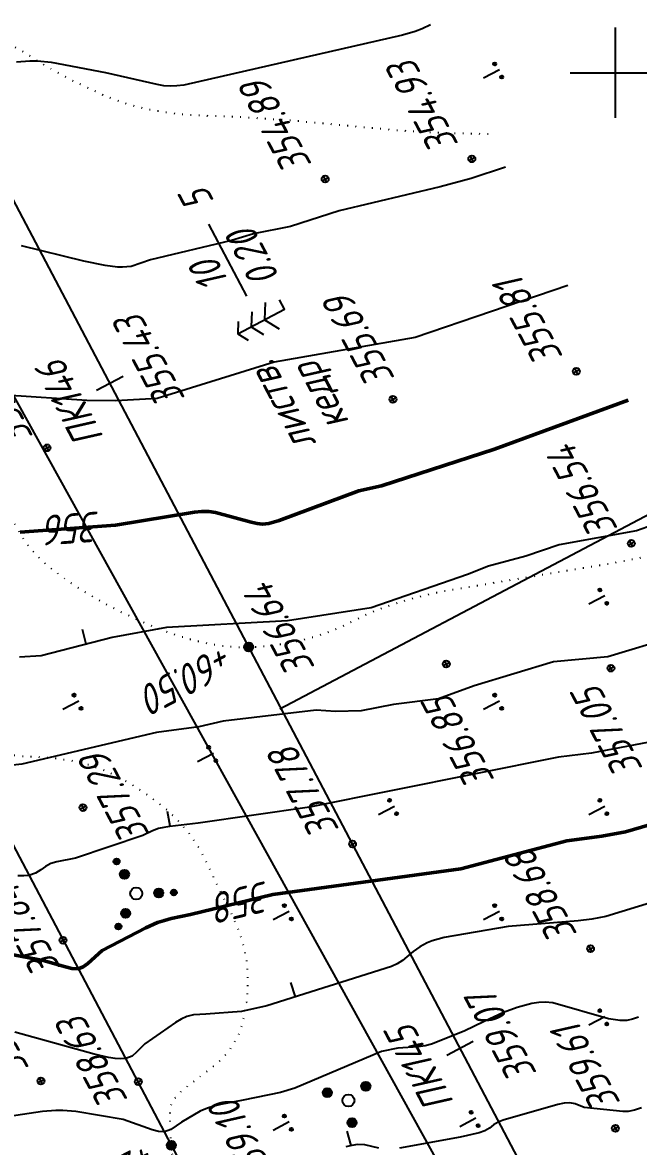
# Model space of a CAD drawing. Extents: x 1517348 to 1518464, y 2188576 to 2190606.
# Drawn here: x 1518121.1 to 1518203.1, y 2189057.1 to 2189206.7 of the extents above; entities that cross this region are included whole.
import ezdxf
from ezdxf.enums import TextEntityAlignment as Align

# ---------------------------------------------------------------- set-up
doc = ezdxf.new("R2010")
doc.units = 0
doc.linetypes.add('ИИDot', pattern=[1, 0, -1])
for name, color, linetype, lineweight in [('ИИ_ГЕОСЕТКА_025', 3, 'Continuous', 25), ('ИИ_КОНТУР_025', 7, 'ИИDot', 25), ('ИИ_ОТМЕТКА_025', 7, 'Continuous', 25), ('ИИ_ПИКЕТАЖ_025', 7, 'Continuous', 25), ('ИИ_РАЗМЕР_025', 7, 'Continuous', 25), ('ИИ_РЕЛЬЕФ_025', 34, 'Continuous', 25), ('ИИ_РЕЛЬЕФ_050', 34, 'Continuous', 50), ('ИИ_ТЕКСТ_025', 7, 'Continuous', 25), ('ИИ_ТРАССА_ТРУБ_025', 7, 'Continuous', 25), ('ИИ_УГОДЬЯ_025', 7, 'Continuous', 25)]:
    doc.layers.add(name, color=color, linetype=linetype, lineweight=lineweight)
doc.styles.add('VNIPISIMPLEXCUR', font='simplex.shx', dxfattribs={"width": 0.8, "oblique": 15})
doc.dimstyles.new('ИИ-2000-м-dm$0', dxfattribs={"dimscale": 2, "dimtxt": 2.5, "dimasz": 2.5, "dimexe": 1.25, "dimexo": 0, "dimgap": 1, "dimtad": 1, "dimtoh": 1, "dimzin": 1, "dimdsep": 46, "dimtxsty": 'VNIPISIMPLEXCUR', "dimblk": 'OBLIQUE', "dimcen": 2.5, "dimaunit": 1, "dimadec": 4, "dimazin": 0, "dimtfac": 1, "dimtmove": 1, "dimatfit": 2, "dimfxl": 1, "dimarcsym": 0})
doc.dimstyles.new('ИИ-2000-м-dm$2', dxfattribs={"dimscale": 2, "dimtxt": 2.5, "dimasz": 2.5, "dimexe": 1.25, "dimexo": 0, "dimgap": 1, "dimtad": 2, "dimtoh": 1, "dimzin": 1, "dimdsep": 46, "dimtxsty": 'VNIPISIMPLEXCUR', "dimcen": 2.5, "dimaunit": 1, "dimazin": 0, "dimtfac": 1, "dimtmove": 1, "dimatfit": 2, "dimfxl": 1, "dimarcsym": 0})

# ---------------------------------------------------------------- blocks, each defined once
blk = doc.blocks.new('PICKET')
at = {"color": 0, "linetype": 'Continuous', "lineweight": 25}
for p, q in [((-0.23, 0), (0.23, 0)), ((0, 0.23), (0, -0.23))]:
    blk.add_line(p, q, dxfattribs=at)
blk.add_circle((0, 0), 0.23, dxfattribs=at)
at = {"color": 0, "linetype": 'Continuous', "style": 'VNIPISIMPLEXCUR', "oblique": 15, "width": 0.8}
blk.add_attdef('OTMETKA', (1.25, 0.3), '', height=2, dxfattribs=at)
at = {"color": 8, "linetype": 'Continuous', "style": 'VNIPISIMPLEXCUR', "oblique": 15, "width": 0.8, "flags": 1}
blk.add_attdef('NOMER', (1.25, -2.7), '', height=2, dxfattribs=at)
blk = doc.blocks.new('ИИ053952')
at = {"linetype": 'Continuous', "lineweight": 25}
h = blk.add_hatch(color=0, dxfattribs=at)
edge = h.paths.add_edge_path()
edge.add_arc((-1.309, 2.13), 0.2, 0, 360)
h = blk.add_hatch(color=0, dxfattribs=at)
edge = h.paths.add_edge_path()
edge.add_arc((-0.785, 1.278), 0.3, 0, 360)
h = blk.add_hatch(color=0, dxfattribs=at)
edge = h.paths.add_edge_path()
edge.add_arc((1.499, 0.041), 0.3, 0, 360)
h = blk.add_hatch(color=0, dxfattribs=at)
edge = h.paths.add_edge_path()
edge.add_arc((2.499, 0.068), 0.2, 0, 360)
h = blk.add_hatch(color=0, dxfattribs=at)
edge = h.paths.add_edge_path()
edge.add_arc((-0.714, -1.319), 0.3, 0, 360)
h = blk.add_hatch(color=0, dxfattribs=at)
edge = h.paths.add_edge_path()
edge.add_arc((-1.19, -2.198), 0.2, 0, 360)
at = {"color": 0, "linetype": 'Continuous', "lineweight": 25}
for centre, radius in [((-1.309, 2.13), 0.2), ((-0.785, 1.278), 0.3), ((0, 0), 0.4), ((1.499, 0.041), 0.3), ((2.499, 0.068), 0.2), ((-0.714, -1.319), 0.3), ((-1.19, -2.198), 0.2)]:
    blk.add_circle(centre, radius, dxfattribs=at)
blk = doc.blocks.new('ИИ05407')
at = {"linetype": 'Continuous', "lineweight": 25}
h = blk.add_hatch(color=0, dxfattribs=at)
edge = h.paths.add_edge_path()
edge.add_arc((-0.5, 0.1), 0.1, 0, 360)
h = blk.add_hatch(color=0, dxfattribs=at)
edge = h.paths.add_edge_path()
edge.add_arc((0.5, 0.1), 0.1, 0, 360)
at = {"color": 0, "linetype": 'Continuous', "lineweight": 25}
blk.add_lwpolyline([(0, 0), (0, 1.2)], dxfattribs=at)
for centre in [(-0.5, 0.1), (0.5, 0.1)]:
    blk.add_circle(centre, 0.1, dxfattribs=at)
blk = doc.blocks.new('ИИ053672А')
at = {"color": 0, "linetype": 'Continuous'}
for points in [[(0.7, 3.096), (0, 3.5), (-0.7, 3.096)], [(0, 3.5), (0, 0), (0.7, 0)], [(0.85, 2.009), (0, 2.5), (-0.85, 2.009)], [(1, 0.923), (0, 1.5), (-1, 0.923)]]:
    blk.add_lwpolyline(points, dxfattribs=at)
at = {"color": 0, "linetype": 'Continuous', "style": 'VNIPISIMPLEXCUR', "oblique": 15, "width": 0.8}
blk.add_attdef('RACE1', text='', height=2, dxfattribs=at).set_placement((-2, 2.25), align=Align.RIGHT)
blk.add_attdef('HEIGHT', (2, 2.25), '', height=2, dxfattribs=at)
blk.add_attdef('DISTANCE', text='', height=2, dxfattribs=at).set_placement((8.5, 1.75), align=Align.MIDDLE_LEFT)
blk.add_attdef('RACE2', text='', height=2, dxfattribs=at).set_placement((-2, 1.25), align=Align.TOP_RIGHT)
blk.add_attdef('THICKNESS', text='', height=2, dxfattribs=at).set_placement((2, 1.25), align=Align.TOP_LEFT)
blk = doc.blocks.new('ИИ15001')
at = {"color": 0, "linetype": 'Continuous', "lineweight": 25}
blk.add_lwpolyline([(0, 1), (0, -1)], dxfattribs=at)
at = {"color": 0, "linetype": 'Continuous', "lineweight": 25, "style": 'VNIPISIMPLEXCUR', "oblique": 15, "width": 0.8}
blk.add_attdef('STATIONING', text='', height=2, dxfattribs=at).set_placement((0, 2), align=Align.CENTER)
at = {"color": 7, "linetype": 'Continuous', "lineweight": 25, "style": 'VNIPISIMPLEXCUR', "oblique": 15, "width": 0.8}
blk.add_attdef('HEIGHT', text='', height=2, dxfattribs=at).set_placement((0, -2), align=Align.TOP_CENTER)
blk = doc.blocks.new('ИИ15002')
at = {"linetype": 'Continuous', "lineweight": 25}
h = blk.add_hatch(color=0, dxfattribs=at)
edge = h.paths.add_edge_path()
edge.add_arc((0, 0), 0.3, 0, 360)
at = {"color": 0, "linetype": 'Continuous', "lineweight": 25}
blk.add_circle((0, 0), 0.3, dxfattribs=at)
at = {"color": 0, "linetype": 'Continuous', "style": 'VNIPISIMPLEXCUR', "oblique": 15, "width": 0.8}
blk.add_attdef('STATIONING', (1, 1.3), '', height=2, rotation=90, dxfattribs=at)
at = {"color": 7, "linetype": 'Continuous', "style": 'VNIPISIMPLEXCUR', "oblique": 15, "width": 0.8}
blk.add_attdef('HEIGHT', text='', height=2, dxfattribs=at).set_placement((0, -1.3), align=Align.TOP_CENTER)
blk = doc.blocks.new('ИИ053951')
at = {"linetype": 'Continuous', "lineweight": 25}
h = blk.add_hatch(color=0, dxfattribs=at)
edge = h.paths.add_edge_path()
edge.add_arc((-1.403, 0.53), 0.3, 0, 360)
h = blk.add_hatch(color=0, dxfattribs=at)
edge = h.paths.add_edge_path()
edge.add_arc((1.16, 0.95), 0.3, 0, 360)
h = blk.add_hatch(color=0, dxfattribs=at)
edge = h.paths.add_edge_path()
edge.add_arc((0.243, -1.48), 0.3, 0, 360)
at = {"color": 0, "linetype": 'Continuous', "lineweight": 25}
for centre, radius in [((-1.403, 0.53), 0.3), ((1.16, 0.95), 0.3), ((0, 0), 0.4), ((0.243, -1.48), 0.3)]:
    blk.add_circle(centre, radius, dxfattribs=at)
blk = doc.blocks.new('ИИ053296')
at = {"color": 0, "linetype": 'Continuous', "lineweight": 25}
blk.add_lwpolyline([(0, 0), (1, 0)], dxfattribs=at)
blk = doc.blocks.new('*D23')
at = {"layer": 'Defpoints', "color": 0, "transparency": 16777216}
for p in [(1517433.62, 2190485.82), (1517814.44, 2189993.77), (1517710.22, 2189950.84), (1517583.52, 2189878.79), (1518412.38, 2188627.85)]:
    blk.add_point(p, dxfattribs=at)
at = {"layer": 'ИИ_РАЗМЕР_025', "color": 0, "lineweight": -2, "transparency": 16777216}
for p, q in [((1517701.87, 2189947.56), (1517694.82, 2189960.94)), ((1517709.2, 2189948.67), (1517701.87, 2189947.56))]:
    blk.add_line(p, q, dxfattribs=at)
blk.add_arc((1517718.1, 2189945.8), 9.35, 142.4771, 181.7709, dxfattribs=at)
at = {"layer": 'ИИ_РАЗМЕР_025', "color": 0, "transparency": 16777216}
for points in [[(1517710.25, 2189952), (1517711.11, 2189950.98), (1517713.74, 2189954.07)], [(1517709.4, 2189945.67), (1517708.1, 2189945.35), (1517709.73, 2189941.63)]]:
    blk.add_solid(points, dxfattribs=at)
at = {"layer": 'ИИ_РАЗМЕР_025', "color": 0, "transparency": 16777216, "insert": (1517695.12, 2189953.12), "char_height": 4, "attachment_point": 5, "rotation": 117.7798, "style": 'VNIPISIMPLEXCUR'}
blk.add_mtext("88°41'", dxfattribs=at)
blk = doc.blocks.new('_Oblique')
at = {"color": 0, "linetype": 'ByBlock', "lineweight": -2}
blk.add_line((-0.5, -0.5), (0.5, 0.5), dxfattribs=at)
blk = doc.blocks.new('*D27')
at = {"layer": 'Defpoints', "color": 0, "transparency": 16777216}
for p in [(1517483.76, 2190304.73), (1518396.8, 2188657.42), (1518396.8, 2188657.42)]:
    blk.add_point(p, dxfattribs=at)
at = {"layer": 'ИИ_РАЗМЕР_025', "color": 0, "lineweight": -2, "transparency": 16777216}
for p, q in [((1517483.76, 2190304.73), (1517481.57, 2190303.52)), ((1517483.76, 2190304.73), (1518396.8, 2188657.42)), ((1518396.8, 2188657.42), (1518394.62, 2188656.2))]:
    blk.add_line(p, q, dxfattribs=at)
at = {"layer": 'ИИ_РАЗМЕР_025', "color": 0, "lineweight": -2, "transparency": 16777216, "xscale": 4, "yscale": 4, "zscale": 4}
for p, rotation in [((1517483.76, 2190304.73), 118.9980081626661), ((1518396.8, 2188657.42), 298.9980081626661)]:
    blk.add_blockref('_Oblique', p, dxfattribs=dict(at, rotation=rotation))
at = {"layer": 'ИИ_РАЗМЕР_025', "color": 0, "transparency": 16777216, "insert": (1517937.66, 2189479.62), "char_height": 4, "attachment_point": 5, "rotation": 118.998, "style": 'VNIPISIMPLEXCUR'}
blk.add_mtext('1883.43', dxfattribs=at)
blk = doc.blocks.new('ИИ05012')
at = {"color": 0, "linetype": 'Continuous', "lineweight": 25, "flags": 128}
for points in [[(0, 3), (0, -3)], [(-3, 0), (3, 0)]]:
    blk.add_lwpolyline(points, dxfattribs=at)

msp = doc.modelspace()

# ---------------------------------------------------------------- linework, layer by layer
at = {"layer": 'ИИ_КОНТУР_025', "linetype": 'ИИDot', "flags": 128}
for points in [[(1518255.23, 2189013.891), (1518250.543, 2189019.079), (1518248.5, 2189021.566), (1518247.786, 2189022.625), (1518247.263, 2189023.63), (1518246.877, 2189024.648), (1518246.63, 2189025.679), (1518246.325, 2189028.986), (1518246.172, 2189031.458), (1518245.896, 2189032.751), (1518245.4, 2189034.072), (1518244.684, 2189035.42), (1518243.748, 2189036.766), (1518243.197, 2189037.377), (1518242.591, 2189037.936), (1518241.93, 2189038.443), (1518241.214, 2189038.899), (1518240.443, 2189039.303), (1518239.617, 2189039.655), (1518238.735, 2189039.956), (1518237.788, 2189040.207), (1518236.766, 2189040.41), (1518234.494, 2189040.671), (1518231.919, 2189040.74), (1518229.041, 2189040.616), (1518227.539, 2189040.456), (1518226.066, 2189040.197), (1518224.62, 2189039.837), (1518223.202, 2189039.378), (1518221.811, 2189038.819), (1518220.447, 2189038.161), (1518219.111, 2189037.403), (1518210.78, 2189031.778), (1518206.6, 2189029.171), (1518200.816, 2189025.87), (1518195.222, 2189022.855), (1518193.138, 2189021.843), (1518190.95, 2189020.854), (1518188.657, 2189019.888), (1518183.761, 2189018.022), (1518178.449, 2189016.246), (1518175.79, 2189015.457), (1518173.334, 2189014.819), (1518171.082, 2189014.333), (1518169.033, 2189013.999), (1518167.186, 2189013.817), (1518165.544, 2189013.786), (1518164.104, 2189013.907), (1518162.867, 2189014.18), (1518160.767, 2189014.911), (1518159.004, 2189015.706), (1518157.58, 2189016.568), (1518156.995, 2189017.023), (1518156.046, 2189017.996), (1518155.217, 2189019.129), (1518154.475, 2189020.438), (1518153.82, 2189021.92), (1518153.189, 2189023.527), (1518152.745, 2189024.269), (1518152.195, 2189024.955), (1518151.539, 2189025.583), (1518150.777, 2189026.154), (1518149.908, 2189026.668), (1518148.933, 2189027.124), (1518146.75, 2189027.88), (1518141.577, 2189029.45), (1518140.346, 2189029.795), (1518139.026, 2189030.307), (1518136.779, 2189031.464), (1518132.669, 2189033.999), (1518130.602, 2189035.11), (1518128.916, 2189035.864), (1518128.086, 2189036.398), (1518127.77, 2189036.702), (1518127.519, 2189037.03), (1518127.334, 2189037.383), (1518127.213, 2189037.761), (1518127.162, 2189038.574), (1518127.315, 2189039.381), (1518127.664, 2189040.166), (1518128.209, 2189040.929), (1518128.967, 2189041.658), (1518129.456, 2189041.984), (1518130.025, 2189042.279), (1518131.4, 2189042.781), (1518133.092, 2189043.162), (1518135.027, 2189043.47), (1518135.933, 2189043.695), (1518136.774, 2189043.983), (1518137.548, 2189044.333), (1518138.258, 2189044.746), (1518138.902, 2189045.221), (1518139.48, 2189045.759), (1518139.993, 2189046.36), (1518140.431, 2189047.057), (1518140.783, 2189047.883), (1518141.051, 2189048.838), (1518141.233, 2189049.922), (1518141.33, 2189051.135), (1518141.342, 2189052.477), (1518141.269, 2189053.948), (1518140.816, 2189058.535), (1518140.737, 2189060.839), (1518140.778, 2189061.734), (1518140.873, 2189062.458), (1518141.022, 2189063.012), (1518141.224, 2189063.394), (1518142.283, 2189064.479), (1518144.084, 2189065.951), (1518146.545, 2189067.799), (1518147.314, 2189068.473), (1518148.002, 2189069.168), (1518148.61, 2189069.885), (1518149.137, 2189070.623), (1518149.585, 2189071.383), (1518149.952, 2189072.164), (1518150.239, 2189072.967), (1518150.665, 2189074.626), (1518150.955, 2189076.346), (1518151.109, 2189078.127), (1518151.127, 2189079.971), (1518150.967, 2189081.857), (1518150.584, 2189083.768), (1518149.98, 2189085.704), (1518149.153, 2189087.665), (1518145.202, 2189095.753), (1518144.648, 2189096.775), (1518144.023, 2189097.769), (1518143.328, 2189098.736), (1518142.561, 2189099.674), (1518141.723, 2189100.585), (1518140.814, 2189101.468), (1518139.834, 2189102.324), (1518137.705, 2189103.934), (1518135.594, 2189105.315), (1518133.545, 2189106.45), (1518131.558, 2189107.338), (1518129.601, 2189107.989), (1518127.49, 2189108.47), (1518125.195, 2189108.791), (1518122.714, 2189108.951), (1518121.404, 2189108.971), (1518119.988, 2189109.173), (1518118.408, 2189109.78), (1518116.662, 2189110.791), (1518114.752, 2189112.207), (1518112.676, 2189114.026), (1518110.764, 2189116.314), (1518108.715, 2189118.448), (1518105.461, 2189121.913), (1518102.95, 2189125.03), (1518100.725, 2189127.91), (1518098.784, 2189130.555), (1518097.127, 2189132.963), (1518095.755, 2189135.134), (1518094.668, 2189137.07), (1518093.866, 2189138.768), (1518093.348, 2189140.231), (1518092.344, 2189144.263), (1518091.588, 2189148.296), (1518090.364, 2189152.349), (1518088.892, 2189155.454), (1518087.655, 2189157.641), (1518086.246, 2189159.531), (1518082.475, 2189163.378), (1518082.475, 2189163.378), (1518072.192, 2189172.117), (1518070.902, 2189173.259), (1518069.724, 2189174.435), (1518068.658, 2189175.644), (1518067.703, 2189176.886), (1518066.861, 2189178.162), (1518066.129, 2189179.471), (1518065.51, 2189180.814), (1518065.002, 2189182.19), (1518064.212, 2189184.927), (1518063.647, 2189187.567), (1518063.308, 2189190.111), (1518063.195, 2189192.558), (1518063.164, 2189193.744), (1518063.07, 2189194.901), (1518062.913, 2189196.031), (1518062.693, 2189197.133), (1518062.41, 2189198.207), (1518062.064, 2189199.253), (1518061.656, 2189200.271), (1518060.298, 2189203.137), (1518059.649, 2189204.859), (1518059.237, 2189206.428), (1518058.282, 2189209.588), (1518058.256, 2189211.543), (1518058.314, 2189212.317), (1518058.631, 2189213.536), (1518059.753, 2189214.667), (1518061.602, 2189215.641), (1518063.933, 2189216.45), (1518064.473, 2189216.665), (1518065.008, 2189216.771), (1518067.551, 2189216.658), (1518069.338, 2189216.769), (1518070.211, 2189216.958), (1518071.651, 2189217.528), (1518073.248, 2189218.443), (1518075.08, 2189219.813), (1518077.227, 2189221.748), (1518079.66, 2189224.163), (1518080.466, 2189224.865), (1518081.251, 2189225.46), (1518082.016, 2189225.946), (1518082.759, 2189226.324), (1518083.482, 2189226.595), (1518084.183, 2189226.757), (1518087.779, 2189226.942), (1518089.109, 2189227.146), (1518089.472, 2189227.266), (1518089.779, 2189227.459), (1518090.03, 2189227.726), (1518090.226, 2189228.066), (1518090.365, 2189228.479), (1518090.449, 2189228.966), (1518090.449, 2189230.158), (1518089.91, 2189234.73), (1518087.961, 2189247.96), (1518087.825, 2189250.237), (1518087.886, 2189252.738), (1518087.95, 2189253.622), (1518088.076, 2189254.479), (1518088.305, 2189255.258), (1518088.637, 2189255.959), (1518089.071, 2189256.583), (1518089.608, 2189257.129), (1518090.248, 2189257.597), (1518090.991, 2189257.988), (1518092.724, 2189258.569), (1518099.878, 2189260.634), (1518101.957, 2189261.46), (1518103.896, 2189262.481), (1518104.484, 2189262.877), (1518105.004, 2189263.315), (1518105.456, 2189263.797), (1518105.839, 2189264.323), (1518106.154, 2189264.892), (1518106.4, 2189265.505), (1518106.577, 2189266.162), (1518106.686, 2189266.862), (1518106.717, 2189268.224), (1518106.644, 2189268.845), (1518106.512, 2189269.425), (1518106.32, 2189269.965), (1518106.07, 2189270.464), (1518105.76, 2189270.923), (1518104.98, 2189271.724), (1518104.083, 2189272.396), (1518103.086, 2189272.944), (1518101.99, 2189273.367), (1518097.144, 2189274.54), (1518093.668, 2189275.367), (1518091.173, 2189276.193), (1518088.847, 2189277.215), (1518087.427, 2189278.042), (1518086.156, 2189279.032), (1518085.035, 2189280.183), (1518084.063, 2189281.496), (1518083.004, 2189282.964), (1518081.622, 2189284.582), (1518079.915, 2189286.349), (1518074.918, 2189291.083), (1518072.596, 2189293.566), (1518071.406, 2189295.034), (1518070.918, 2189295.751), (1518070.498, 2189296.507), (1518070.147, 2189297.303), (1518069.865, 2189298.139), (1518069.653, 2189299.014), (1518069.509, 2189299.929), (1518069.434, 2189300.883), (1518069.458, 2189306.334), (1518069.366, 2189308.42), (1518069.282, 2189309.048), (1518069.121, 2189309.686), (1518068.882, 2189310.336), (1518068.565, 2189310.996), (1518067.699, 2189312.351), (1518066.52, 2189313.75), (1518065.842, 2189314.428), (1518065.142, 2189315.043), (1518064.42, 2189315.594), (1518063.675, 2189316.081), (1518063.028, 2189316.438), (1518059.919, 2189318.486), (1518058.588, 2189319.226), (1518057.508, 2189319.692), (1518056.256, 2189319.979), (1518055.129, 2189320.09), (1518054.103, 2189320.051), (1518052.834, 2189319.821), (1518051.629, 2189319.439), (1518048.594, 2189318.088), (1518047.29, 2189317.534), (1518046.173, 2189317.209), (1518044.925, 2189317.086), (1518042.387, 2189317.065), (1518041.405, 2189317.244), (1518040.15, 2189317.884)], [(1518145.765, 2189194.243), (1518143.779, 2189194.33), (1518141.863, 2189194.49), (1518140.019, 2189194.724), (1518138.246, 2189195.032), (1518136.543, 2189195.413), (1518134.912, 2189195.869), (1518133.351, 2189196.399), (1518131.861, 2189197.002), (1518127.761, 2189198.937), (1518125.321, 2189200.243), (1518123.114, 2189201.56), (1518121.034, 2189202.878), (1518119.813, 2189203.511), (1518118.434, 2189204.122), (1518116.898, 2189204.712), (1518115.204, 2189205.28), (1518113.354, 2189205.826), (1518109.182, 2189206.855), (1518106.977, 2189207.301), (1518104.849, 2189207.655), (1518102.798, 2189207.917), (1518100.825, 2189208.086), (1518098.928, 2189208.163), (1518097.108, 2189208.148), (1518095.366, 2189208.04), (1518093.7, 2189207.84), (1518092.143, 2189207.569), (1518090.724, 2189207.249), (1518089.443, 2189206.879), (1518088.302, 2189206.46), (1518087.299, 2189205.992), (1518086.434, 2189205.475), (1518085.709, 2189204.909), (1518085.122, 2189204.293), (1518084.639, 2189203.626), (1518084.228, 2189202.907), (1518083.887, 2189202.136), (1518083.618, 2189201.313), (1518083.419, 2189200.437), (1518083.291, 2189199.508), (1518083.234, 2189198.528), (1518083.248, 2189197.495), (1518083.373, 2189196.396), (1518083.649, 2189195.216), (1518084.075, 2189193.957), (1518084.653, 2189192.618), (1518085.382, 2189191.198), (1518086.262, 2189189.699), (1518087.292, 2189188.12), (1518088.474, 2189186.46), (1518089.778, 2189184.76), (1518091.174, 2189183.061), (1518092.662, 2189181.361), (1518094.243, 2189179.662), (1518095.916, 2189177.962), (1518097.682, 2189176.263), (1518099.54, 2189174.563), (1518101.49, 2189172.864), (1518103.432, 2189171.084), (1518105.262, 2189169.144), (1518106.981, 2189167.045), (1518108.59, 2189164.785), (1518110.088, 2189162.365), (1518111.474, 2189159.785), (1518112.75, 2189157.044), (1518116.047, 2189148.645), (1518118.007, 2189144.07), (1518118.922, 2189142.129), (1518119.794, 2189140.418), (1518120.623, 2189138.939), (1518121.409, 2189137.691), (1518122.282, 2189136.55), (1518123.375, 2189135.394), (1518124.686, 2189134.222), (1518126.216, 2189133.035), (1518127.965, 2189131.833), (1518129.932, 2189130.615), (1518132.118, 2189129.382), (1518134.523, 2189128.134), (1518136.998, 2189126.964), (1518139.392, 2189125.966), (1518141.706, 2189125.141), (1518143.94, 2189124.488), (1518146.094, 2189124.008), (1518148.168, 2189123.7), (1518150.162, 2189123.565), (1518152.075, 2189123.602), (1518153.918, 2189123.763), (1518155.699, 2189124.002), (1518157.419, 2189124.317), (1518159.076, 2189124.71), (1518160.673, 2189125.18), (1518162.207, 2189125.726), (1518163.68, 2189126.35), (1518166.527, 2189127.766), (1518168.074, 2189128.435), (1518169.732, 2189129.059), (1518171.501, 2189129.636), (1518173.381, 2189130.167), (1518175.371, 2189130.652), (1518177.473, 2189131.091), (1518199.468, 2189134.741), (1518205.976, 2189135.973), (1518210.412, 2189136.936), (1518211.817, 2189137.308)], [(1518183.105, 2189191.813), (1518181.066, 2189191.879), (1518177.411, 2189191.947), (1518171.167, 2189192.302), (1518164.007, 2189192.963), (1518156.681, 2189193.651), (1518149.937, 2189194.089), (1518145.765, 2189194.243)]]:
    msp.add_lwpolyline(points, dxfattribs=at)
at = {"layer": 'ИИ_РЕЛЬЕФ_025'}
for points, elevation in [([(1518175.422, 2189206.396), (1518174.301, 2189205.837), (1518173.398, 2189205.49), (1518171.691, 2189204.995), (1518142.566, 2189198.352), (1518141.675, 2189198.245), (1518140.838, 2189198.209), (1518139.907, 2189198.273), (1518139.045, 2189198.426), (1518132.204, 2189199.979), (1518124.972, 2189201.372), (1518123.077, 2189201.527), (1518122.096, 2189201.53), (1518120.324, 2189201.398)], 354.5), ([(1518185.404, 2189187.448), (1518180.844, 2189185.925), (1518176.705, 2189184.8), (1518163.247, 2189181.645), (1518156.794, 2189179.522), (1518151.855, 2189178.572), (1518148.91, 2189177.675), (1518138.155, 2189175.109), (1518135.56, 2189174.237), (1518134.436, 2189174.119), (1518133.744, 2189174.14), (1518132.129, 2189174.337), (1518129.274, 2189174.922), (1518120.96, 2189176.954)], 355), ([(1518193.713, 2189171.674), (1518173.363, 2189164.756), (1518154.612, 2189161.486), (1518139.038, 2189156.675), (1518133.522, 2189156.339), (1518129.685, 2189156.391), (1518118.876, 2189157.109)], 355.5), ([(1518209.649, 2189141.424), (1518202.851, 2189139.046), (1518192.543, 2189137.196), (1518188.112, 2189135.666), (1518183.132, 2189134.363), (1518180.323, 2189133.243), (1518167.521, 2189128.787), (1518156.397, 2189127.087), (1518140.268, 2189126.205), (1518133.05, 2189124.87), (1518123.608, 2189122.437), (1518120.697, 2189122.244)], 356.5), ([(1518216.449, 2189128.515), (1518207.87, 2189124.93), (1518199.025, 2189122.279), (1518191.77, 2189121.597), (1518181.223, 2189118.408), (1518176.49, 2189116.686), (1518170.506, 2189115.936), (1518166.188, 2189115.079), (1518162.783, 2189115.029), (1518160.195, 2189115.173), (1518147.818, 2189113.719), (1518144.605, 2189112.957), (1518138.94, 2189112.198), (1518121.041, 2189107.999), (1518118.666, 2189107.745), (1518115.936, 2189107.742), (1518107.597, 2189108.828), (1518104.261, 2189109.004), (1518097.003, 2189108.104), (1518075.584, 2189107.805), (1518063.449, 2189105.48), (1518061.572, 2189105.224), (1518052.207, 2189104.52), (1518048.565, 2189103.915)], 357), ([(1518210.094, 2189111.999), (1518196.869, 2189109.487), (1518192.454, 2189108.943), (1518159.3, 2189102.27), (1518144.508, 2189100.132), (1518140.738, 2189099.728), (1518139.924, 2189099.597), (1518139.223, 2189099.438), (1518138.43, 2189099.153), (1518137.145, 2189098.511), (1518128.147, 2189095.49), (1518125.674, 2189095.018), (1518124.882, 2189094.779), (1518124.185, 2189094.402), (1518123.552, 2189093.927), (1518122.855, 2189093.484), (1518121.968, 2189093.201), (1518121.276, 2189093.144), (1518120.485, 2189093.166)], 357.5), ([(1518205.29, 2189089.709), (1518198.767, 2189087.713), (1518196.91, 2189087.366), (1518195.062, 2189087.174), (1518185.752, 2189086.388), (1518177.246, 2189084.938), (1518175.655, 2189084.494), (1518174.961, 2189084.231), (1518173.978, 2189083.705), (1518173.128, 2189083.085), (1518171.673, 2189081.865), (1518170.988, 2189081.417), (1518170.24, 2189081.097), (1518153.656, 2189075.842), (1518150.246, 2189075.076), (1518145.527, 2189074.728), (1518144.707, 2189074.713), (1518143.87, 2189074.638), (1518142.99, 2189074.416), (1518142.249, 2189074.087), (1518141.474, 2189073.642), (1518137.415, 2189070.773), (1518136.84, 2189070.236), (1518136.304, 2189069.662), (1518135.69, 2189069.162), (1518134.877, 2189068.847), (1518134.214, 2189068.785), (1518133.441, 2189068.827), (1518132.575, 2189068.954), (1518130.635, 2189069.404), (1518120.085, 2189072.355)], 358.5), ([(1518203.113, 2189074.355), (1518202.285, 2189074.081), (1518201.559, 2189073.913), (1518200.646, 2189073.875), (1518199.123, 2189074.11), (1518191.688, 2189076.227), (1518190.696, 2189076.351), (1518189.836, 2189076.297), (1518188.913, 2189076.142), (1518186.958, 2189075.618), (1518185.132, 2189074.981), (1518182.542, 2189073.779), (1518179.922, 2189072.488), (1518175.547, 2189070.762), (1518174.727, 2189070.535), (1518173.777, 2189070.374), (1518171.077, 2189070.206), (1518168.888, 2189069.787), (1518157.361, 2189064.897), (1518155.444, 2189064.317), (1518150.5, 2189063.29), (1518147.487, 2189062.737), (1518146.571, 2189062.51), (1518145.735, 2189062.244), (1518144.769, 2189061.82), (1518142.278, 2189060.349), (1518140.846, 2189059.373), (1518139.998, 2189059.098), (1518139.233, 2189059.13), (1518138.363, 2189059.333), (1518134.526, 2189060.712), (1518128.192, 2189061.806), (1518126.474, 2189061.941), (1518125.554, 2189061.937), (1518123.784, 2189061.792), (1518113.392, 2189060.234)], 359), ([(1518203.506, 2189062.276), (1518202.594, 2189061.96), (1518201.715, 2189061.777), (1518201.01, 2189061.765), (1518195.876, 2189062.34), (1518194.69, 2189062.82), (1518193.947, 2189062.934), (1518193.22, 2189062.874), (1518192.36, 2189062.703), (1518185.108, 2189060.64), (1518184.441, 2189060.385), (1518183.821, 2189060.006), (1518183.267, 2189059.583), (1518182.633, 2189059.209), (1518181.898, 2189058.951), (1518179.38, 2189058.373), (1518171.297, 2189056.919)], 359.5), ([(1518168.535, 2189056.901), (1518166.691, 2189057.346), (1518165.707, 2189057.394), (1518164.942, 2189057.282), (1518164.144, 2189057.081)], 359.5)]:
    msp.add_lwpolyline(points, dxfattribs=dict(at, elevation=elevation))
at = {"layer": 'ИИ_РЕЛЬЕФ_050'}
for points, elevation in [([(1518201.734, 2189156.449), (1518183.947, 2189149.915), (1518168.884, 2189145.05), (1518165.885, 2189144.374), (1518155.298, 2189140.441), (1518153.917, 2189140.037), (1518153.068, 2189139.954), (1518152.367, 2189140.027), (1518151.545, 2189140.204), (1518146.786, 2189141.496), (1518145.936, 2189141.607), (1518144.943, 2189141.617), (1518144.004, 2189141.539), (1518133.481, 2189139.807), (1518120.779, 2189138.85)], 356), ([(1518211.39, 2189101.93), (1518201.365, 2189099.014), (1518198.247, 2189098.425), (1518193.57, 2189097.81), (1518179.449, 2189094.064), (1518154.453, 2189090.66), (1518143.489, 2189088.015), (1518140.899, 2189087.463), (1518140.012, 2189087.221), (1518139.098, 2189086.916), (1518137.528, 2189086.246), (1518131.738, 2189083.196), (1518129.812, 2189081.488), (1518129.172, 2189081.029), (1518128.535, 2189080.764), (1518127.687, 2189080.836), (1518126.841, 2189081.052), (1518123.863, 2189081.879), (1518113.566, 2189083.821)], 358)]:
    msp.add_lwpolyline(points, dxfattribs=dict(at, elevation=elevation))
at = {"layer": 'ИИ_ТЕКСТ_025'}
msp.add_lwpolyline([(1518155.348, 2189115.386), (1518241.187, 2189160.605), (1518199.186, 2189240.336), (1518199.186, 2189240.336)], dxfattribs=at)
at = {"layer": 'ИИ_ТРАССА_ТРУБ_025', "color": 4}
for points in [[(1518412.378, 2188627.85), (1517433.622, 2190485.815)], [(1518412.378, 2188627.85), (1517433.622, 2190485.815)], [(1518377.009, 2188609.218), (1518355.67, 2188649.72), (1518240.39, 2188868.56), (1518167.68, 2189006.54), (1518028.97, 2189269.84), (1517889.75, 2189534.1), (1517750.65, 2189798.13), (1517720.64, 2189855.08), (1517697.553, 2189898.908)], [(1518377.009, 2188609.218), (1518355.67, 2188649.72), (1518240.39, 2188868.56), (1518167.68, 2189006.54), (1518028.97, 2189269.84), (1517889.75, 2189534.1), (1517750.65, 2189798.13), (1517720.64, 2189855.08), (1517697.553, 2189898.908)]]:
    msp.add_lwpolyline(points, dxfattribs=at)
at = {"layer": 'ИИ_УГОДЬЯ_025'}
msp.add_lwpolyline([(1518150.953, 2189170.281), (1518145.913, 2189179.848)], dxfattribs=at)

# ---------------------------------------------------------------- block references
at = {"layer": 'ИИ_ГЕОСЕТКА_025', "xscale": 2, "yscale": 2, "zscale": 2}
msp.add_blockref('ИИ05012', (1518200, 2189200), dxfattribs=at)
at = {"layer": 'ИИ_ОТМЕТКА_025'}
ref = msp.add_blockref('PICKET', (1518180.92, 2189188.54, 354.93), dxfattribs=dict(at, xscale=2, yscale=2, zscale=2, rotation=117.7797222222222))
ref.add_attrib('OTMETKA', '354.93', (1518179.224, 2189190.472, 354.93), dxfattribs={"layer": '0', "color": 0, "height": 4, "rotation": 117.77972, "style": 'VNIPISIMPLEXCUR', "oblique": 15, "width": 0.8})
ref = msp.add_blockref('PICKET', (1518161.4, 2189185.85, 354.89), dxfattribs=dict(at, xscale=2, yscale=2, zscale=2, rotation=117.7797222222222))
ref.add_attrib('OTMETKA', '354.89', (1518159.704, 2189187.782, 354.89), dxfattribs={"layer": '0', "color": 0, "height": 4, "rotation": 117.77972, "style": 'VNIPISIMPLEXCUR', "oblique": 15, "width": 0.8})
ref = msp.add_blockref('PICKET', (1518194.83, 2189160.28, 355.81), dxfattribs=dict(at, xscale=2, yscale=2, zscale=2, rotation=117.7797222222222))
ref.add_attrib('OTMETKA', '355.81', (1518193.134, 2189162.212, 355.81), dxfattribs={"layer": '0', "color": 0, "height": 4, "rotation": 117.77972, "style": 'VNIPISIMPLEXCUR', "oblique": 15, "width": 0.8})
ref = msp.add_blockref('PICKET', (1518170.42, 2189156.54, 355.69), dxfattribs=dict(at, xscale=2, yscale=2, zscale=2, rotation=117.7797222222222))
ref.add_attrib('OTMETKA', '355.69', (1518170.758, 2189159.326, 355.69), dxfattribs={"layer": '0', "color": 0, "height": 4, "rotation": 117.77972, "style": 'VNIPISIMPLEXCUR', "oblique": 15, "width": 0.8})
ref = msp.add_blockref('PICKET', (1518124.39, 2189150.09, 355.69), dxfattribs=dict(at, xscale=2, yscale=2, zscale=2, rotation=117.7797222222222))
ref.add_attrib('OTMETKA', '355.69', (1518122.632, 2189151.576, 355.69), dxfattribs={"layer": '0', "color": 0, "height": 4, "rotation": 117.77972, "style": 'VNIPISIMPLEXCUR', "oblique": 15, "width": 0.8})
ref = msp.add_blockref('PICKET', (1518202.14, 2189137.37, 356.54), dxfattribs=dict(at, xscale=2, yscale=2, zscale=2, rotation=117.7797222222222))
ref.add_attrib('OTMETKA', '356.54', (1518200.444, 2189139.302, 356.54), dxfattribs={"layer": '0', "color": 0, "height": 4, "rotation": 117.77972, "style": 'VNIPISIMPLEXCUR', "oblique": 15, "width": 0.8})
ref = msp.add_blockref('PICKET', (1518177.52, 2189121.33, 356.85), dxfattribs=dict(at, xscale=2, yscale=2, zscale=2, rotation=117.7797222222222))
ref.add_attrib('OTMETKA', '356.85', (1518184.029, 2189105.901, 356.85), dxfattribs={"layer": '0', "color": 0, "height": 4, "rotation": 117.77972, "style": 'VNIPISIMPLEXCUR', "oblique": 15, "width": 0.8})
ref = msp.add_blockref('PICKET', (1518199.43, 2189120.77, 357.05), dxfattribs=dict(at, xscale=2, yscale=2, zscale=2, rotation=117.7797222222222))
ref.add_attrib('OTMETKA', '357.05', (1518203.766, 2189107.421, 357.05), dxfattribs={"layer": '0', "color": 0, "height": 4, "rotation": 117.77972, "style": 'VNIPISIMPLEXCUR', "oblique": 15, "width": 0.8})
ref = msp.add_blockref('PICKET', (1518129.16, 2189102.23, 357.29), dxfattribs=dict(at, xscale=2, yscale=2, zscale=2, rotation=117.7797222222222))
ref.add_attrib('OTMETKA', '357.29', (1518138.144, 2189098.622, 357.29), dxfattribs={"layer": '0', "color": 0, "height": 4, "rotation": 117.77972, "style": 'VNIPISIMPLEXCUR', "oblique": 15, "width": 0.8})
at = {"layer": 'ИИ_ОТМЕТКА_025', "xscale": 2, "yscale": 2, "zscale": 2, "rotation": 117.7797222222222}
msp.add_blockref('PICKET', (1518165.042, 2189097.366, 357.78), dxfattribs=at).add_auto_attribs({'OTMETKA': '357.78'})
at = {"layer": 'ИИ_ОТМЕТКА_025'}
ref = msp.add_blockref('PICKET', (1518196.72, 2189083.44, 358.68), dxfattribs=dict(at, xscale=2, yscale=2, zscale=2, rotation=117.7797222222222))
ref.add_attrib('OTMETKA', '358.68', (1518195.024, 2189085.372, 358.68), dxfattribs={"layer": '0', "color": 0, "height": 4, "rotation": 117.77972, "style": 'VNIPISIMPLEXCUR', "oblique": 15, "width": 0.8})
ref = msp.add_blockref('PICKET', (1518126.506, 2189084.578, 357.84), dxfattribs=dict(at, xscale=2, yscale=2, zscale=2, rotation=117.7797222222222))
ref.add_attrib('OTMETKA', '357.84', (1518126.328, 2189080.849, 357.84), dxfattribs={"layer": '0', "color": 0, "linetype": 'Continuous', "height": 4, "rotation": 117.77972, "style": 'VNIPISIMPLEXCUR', "oblique": 15, "width": 0.8})
ref = msp.add_blockref('PICKET', (1518123.57, 2189065.85, 358.76), dxfattribs=dict(at, xscale=2, yscale=2, zscale=2, rotation=117.7797222222222))
ref.add_attrib('OTMETKA', '358.76', (1518122.082, 2189067.545, 358.76), dxfattribs={"layer": '0', "color": 0, "height": 4, "rotation": 117.77972, "style": 'VNIPISIMPLEXCUR', "oblique": 15, "width": 0.8})
ref = msp.add_blockref('PICKET', (1518136.526, 2189065.748, 358.63), dxfattribs=dict(at, xscale=2, yscale=2, zscale=2, rotation=117.7797222222222))
ref.add_attrib('OTMETKA', '358.63', (1518135.216, 2189063.32, 358.63), dxfattribs={"layer": '0', "color": 0, "linetype": 'Continuous', "height": 4, "rotation": 117.77972, "style": 'VNIPISIMPLEXCUR', "oblique": 15, "width": 0.8})
ref = msp.add_blockref('PICKET', (1518200.03, 2189059.56, 359.61), dxfattribs=dict(at, xscale=2, yscale=2, zscale=2, rotation=117.7797222222222))
ref.add_attrib('OTMETKA', '359.61', (1518200.788, 2189062.948, 359.61), dxfattribs={"layer": '0', "color": 0, "height": 4, "rotation": 117.77972, "style": 'VNIPISIMPLEXCUR', "oblique": 15, "width": 0.8})
at = {"layer": 'ИИ_ПИКЕТАЖ_025', "color": 4}
ref = msp.add_blockref('ИИ15001', (1518132.734, 2189158.697, 355.43), dxfattribs=dict(at, xscale=2, yscale=2, zscale=2, rotation=117.7798))
ref.add_attrib('STATIONING', 'ПК146', dxfattribs={"layer": '0', "color": 0, "linetype": 'Continuous', "lineweight": 25, "height": 4, "rotation": 117.7798, "style": 'VNIPISIMPLEXCUR', "oblique": 15, "width": 0.8}).set_placement((1518129.195, 2189156.833), align=Align.CENTER)
ref.add_attrib('HEIGHT', '355.43', dxfattribs={"layer": '0', "color": 7, "linetype": 'Continuous', "lineweight": 25, "height": 4, "rotation": 117.7798, "style": 'VNIPISIMPLEXCUR', "oblique": 15, "width": 0.8}).set_placement((1518136.273, 2189160.561), align=Align.TOP_CENTER)
ref = msp.add_blockref('ИИ15002', (1518151.23, 2189123.585, 356.64), dxfattribs=dict(at, xscale=2, yscale=2, rotation=117.7797961859177))
ref.add_attrib('STATIONING', '+60.50', (1518147.998, 2189124.143), dxfattribs={"layer": '0', "color": 0, "linetype": 'Continuous', "height": 4, "rotation": 207.7798, "style": 'VNIPISIMPLEXCUR', "oblique": 15, "width": 0.8})
ref.add_attrib('HEIGHT', '356.64', dxfattribs={"layer": '0', "color": 7, "linetype": 'Continuous', "height": 4, "rotation": 117.7798, "style": 'VNIPISIMPLEXCUR', "oblique": 15, "width": 0.8}).set_placement((1518153.53, 2189124.797), align=Align.TOP_CENTER)
ref = msp.add_blockref('ИИ15001', (1518179.341, 2189070.223, 359.07), dxfattribs=dict(at, xscale=2, yscale=2, zscale=2, rotation=117.7798))
ref.add_attrib('STATIONING', 'ПК145', dxfattribs={"layer": '0', "color": 0, "linetype": 'Continuous', "lineweight": 25, "height": 4, "rotation": 117.7798, "style": 'VNIPISIMPLEXCUR', "oblique": 15, "width": 0.8}).set_placement((1518175.802, 2189068.358), align=Align.CENTER)
ref.add_attrib('HEIGHT', '359.07', dxfattribs={"layer": '0', "color": 7, "linetype": 'Continuous', "lineweight": 25, "height": 4, "rotation": 117.7798, "style": 'VNIPISIMPLEXCUR', "oblique": 15, "width": 0.8}).set_placement((1518183.128, 2189070.675), align=Align.TOP_CENTER)
ref = msp.add_blockref('ИИ15002', (1518140.938, 2189057.303, 359.1), dxfattribs=dict(at, xscale=2, yscale=2, zscale=2, rotation=117.7808679359177))
ref.add_attrib('STATIONING', '+23.50', (1518137.705, 2189057.86), dxfattribs={"layer": '0', "color": 0, "linetype": 'Continuous', "height": 4, "rotation": 207.78087, "style": 'VNIPISIMPLEXCUR', "oblique": 15, "width": 0.8})
ref.add_attrib('HEIGHT', '359.10', dxfattribs={"layer": '0', "color": 7, "linetype": 'Continuous', "height": 4, "rotation": 117.78087, "style": 'VNIPISIMPLEXCUR', "oblique": 15, "width": 0.8}).set_placement((1518148.738, 2189056.506), align=Align.TOP_CENTER)
at = {"layer": 'ИИ_РЕЛЬЕФ_025', "xscale": 2, "yscale": 2, "zscale": 2}
for p, rotation in [((1518129.607, 2189123.983, 356.5), 104.4496619659177), ((1518140.766, 2189099.731, 357.5), 99.63720246591771), ((1518157.44, 2189077.041, 358.5), 107.5809819559177), ((1518164.856, 2189057.261, 359.5), 105.4726410659177)]:
    msp.add_blockref('ИИ053296', p, dxfattribs=dict(at, rotation=rotation))
at = {"layer": 'ИИ_УГОДЬЯ_025', "xscale": 2, "yscale": 2, "zscale": 2, "rotation": 117.7797222222222}
for p in [(1518184.611, 2189200.391), (1518198.611, 2189130.391), (1518128.611, 2189116.391), (1518184.611, 2189116.391), (1518146.543, 2189109.436), (1518170.611, 2189102.391), (1518198.611, 2189102.391), (1518156.611, 2189088.391), (1518184.611, 2189088.391), (1518198.611, 2189074.391), (1518156.611, 2189060.391), (1518181.462, 2189060.878)]:
    msp.add_blockref('ИИ05407', p, dxfattribs=at)
at = {"layer": 'ИИ_УГОДЬЯ_025'}
ref = msp.add_blockref('ИИ053672А', (1518155.97, 2189168.535), dxfattribs=dict(at, xscale=2, yscale=2, zscale=2, rotation=117.7797222222222))
ref.add_attrib('RACE1', 'листв.', dxfattribs={"layer": '0', "color": 0, "linetype": 'Continuous', "height": 4, "rotation": 117.77972, "style": 'VNIPISIMPLEXCUR', "oblique": 15, "width": 0.8}).set_placement((1518154.293, 2189162.101), align=Align.RIGHT)
ref.add_attrib('RACE2', 'кедр', dxfattribs={"layer": '0', "color": 0, "linetype": 'Continuous', "height": 4, "rotation": 117.77972, "style": 'VNIPISIMPLEXCUR', "oblique": 15, "width": 0.8}).set_placement((1518156.723, 2189160.036), align=Align.TOP_RIGHT)
ref.add_attrib('HEIGHT', '10', (1518148.702, 2189172.126), dxfattribs={"layer": '0', "color": 0, "linetype": 'Continuous', "height": 4, "rotation": 117.77972, "style": 'VNIPISIMPLEXCUR', "oblique": 15, "width": 0.8})
ref.add_attrib('THICKNESS', '0.20', dxfattribs={"layer": '0', "color": 0, "linetype": 'Continuous', "height": 4, "rotation": 117.77972, "style": 'VNIPISIMPLEXCUR', "oblique": 15, "width": 0.8}).set_placement((1518151.894, 2189170.909), align=Align.TOP_LEFT)
ref.add_attrib('DISTANCE', '5', dxfattribs={"layer": '0', "color": 0, "linetype": 'Continuous', "height": 4, "rotation": 117.77972, "style": 'VNIPISIMPLEXCUR', "oblique": 15, "width": 0.8}).set_placement((1518144.95, 2189181.945), align=Align.MIDDLE_LEFT)
at = {"layer": 'ИИ_УГОДЬЯ_025', "xscale": 2, "yscale": 2, "zscale": 2}
for name, p in [('ИИ053952', (1518136.259, 2189090.792)), ('ИИ053951', (1518164.492, 2189063.251))]:
    msp.add_blockref(name, p, dxfattribs=at)

# ---------------------------------------------------------------- texts
at = {"layer": 'ИИ_РЕЛЬЕФ_025', "style": 'VNIPISIMPLEXCUR', "oblique": 15, "width": 0.8}
for s, rotation, p in [('356', 184.30716, (1518127.941, 2189139.39, 356)), ('358', 193.56175, (1518150.516, 2189089.71, 358))]:
    msp.add_text(s, height=4, rotation=rotation, dxfattribs=at).set_placement(p, align=Align.MIDDLE)

# ---------------------------------------------------------------- dimensions: what is measured, and where the dimension line sits
at = {"layer": 'ИИ_РАЗМЕР_025'}
dim = msp.add_angular_dim_2l(base=(1517710.224, 2189950.843), line1=((1518412.378, 2188627.85), (1517433.622, 2190485.815)), line2=((1517814.441, 2189993.765), (1517583.525, 2189878.795)), dimstyle='ИИ-2000-м-dm$2', override={"dimtxt": 2, "dimasz": 2, "dimgap": 0.5}, dxfattribs=at)
dim.commit()
dim.dimension.update_dxf_attribs({"geometry": '*D23', "text_midpoint": (1517695.12, 2189953.116), "dimtype": 162})
dim = msp.add_aligned_dim(p1=(1517483.755, 2190304.733), p2=(1518396.803, 2188657.416), distance=0, dimstyle='ИИ-2000-м-dm$0', override={"dimtxt": 2, "dimasz": 2, "dimgap": 0.5, "dimzin": 0}, dxfattribs=at)
dim.commit()
dim.dimension.update_dxf_attribs({"geometry": '*D27', "text_midpoint": (1517937.655, 2189479.62)})

doc.saveas('drawing.dxf')
